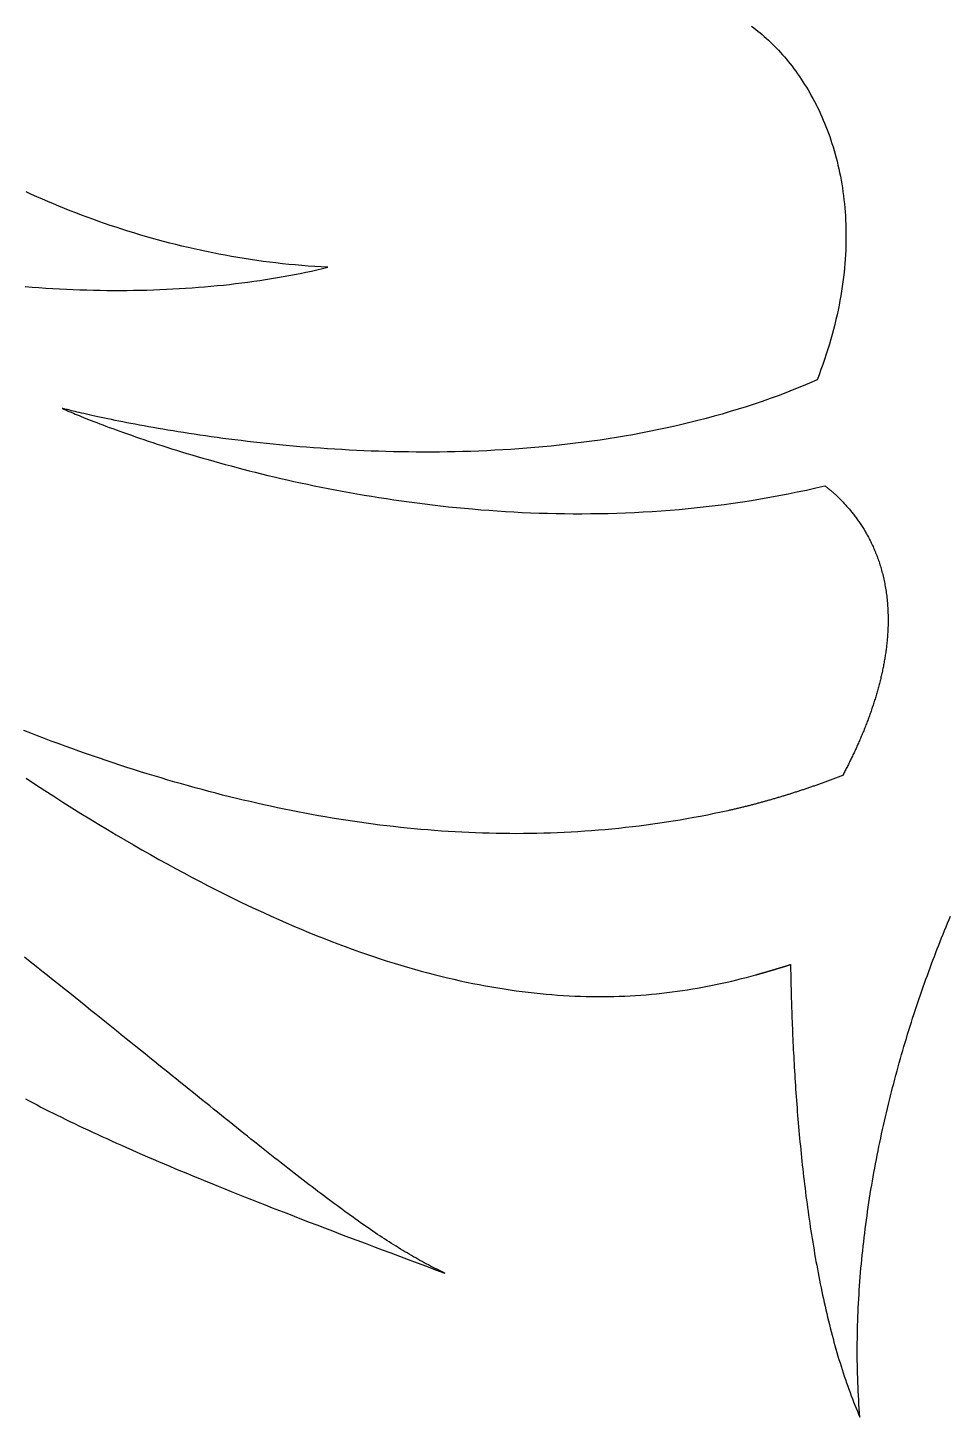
# Model space of a CAD drawing. Extents: x 5 to 105, y 2 to 136.
# Drawn here: x 73.09 to 79.41, y 69.69 to 79.2 of the extents above; entities that cross this region are included whole.
import ezdxf

# ---------------------------------------------------------------- set-up
doc = ezdxf.new("R2010")
doc.units = 0
doc.layers.get('0').update_dxf_attribs({"linetype": 'CONTINUOUS'})

msp = doc.modelspace()

# ---------------------------------------------------------------- linework, layer by layer
at = {"color": 7}
for points in [[(78.0503, 79.2123, 0), (78.0649, 79.2015, 0), (78.0794, 79.1904, 0), (78.0938, 79.179, 0), (78.1082, 79.1673, 0), (78.1226, 79.1553, 0), (78.1368, 79.1429, 0), (78.151, 79.1303, 0), (78.1652, 79.1173, 0), (78.1792, 79.104, 0), (78.1932, 79.0905, 0), (78.2071, 79.0766, 0), (78.2209, 79.0624, 0), (78.2346, 79.0479, 0), (78.2483, 79.0331, 0), (78.2618, 79.018, 0), (78.2751, 79.0026, 0), (78.2884, 78.987, 0), (78.3016, 78.971, 0), (78.3146, 78.9547, 0), (78.3275, 78.9382, 0), (78.3403, 78.9213, 0), (78.3529, 78.9042, 0), (78.3654, 78.8867, 0), (78.3777, 78.869, 0), (78.3899, 78.851, 0), (78.4019, 78.8327, 0), (78.4137, 78.8142, 0), (78.4254, 78.7953, 0), (78.4369, 78.7762, 0), (78.4482, 78.7568, 0), (78.4594, 78.7371, 0), (78.4703, 78.7172, 0), (78.4811, 78.6969, 0), (78.4916, 78.6764, 0), (78.502, 78.6556, 0), (78.5121, 78.6346, 0), (78.522, 78.6133, 0), (78.5317, 78.5917, 0), (78.5412, 78.5699, 0), (78.5505, 78.5478, 0), (78.5595, 78.5254, 0), (78.5683, 78.5027, 0), (78.5768, 78.4799, 0), (78.5851, 78.4567, 0), (78.5931, 78.4333, 0), (78.6009, 78.4096, 0), (78.6084, 78.3857, 0), (78.6156, 78.3615, 0), (78.6226, 78.3371, 0), (78.6293, 78.3124, 0), (78.6357, 78.2875, 0), (78.6418, 78.2623, 0), (78.6476, 78.2369, 0), (78.6531, 78.2113, 0), (78.6584, 78.1854, 0), (78.6633, 78.1592, 0), (78.6679, 78.1328, 0), (78.6721, 78.1062, 0), (78.6761, 78.0793, 0), (78.6797, 78.0522, 0), (78.683, 78.0249, 0), (78.686, 77.9973, 0), (78.6886, 77.9695, 0), (78.6908, 77.9415, 0), (78.6927, 77.9132, 0), (78.6943, 77.8848, 0), (78.6955, 77.856, 0), (78.6963, 77.8271, 0), (78.6967, 77.7979, 0), (78.6968, 77.7686, 0), (78.6965, 77.739, 0), (78.6958, 77.7091, 0), (78.6947, 77.6791, 0), (78.6932, 77.6488, 0), (78.6913, 77.6184, 0), (78.689, 77.5877, 0), (78.6863, 77.5568, 0), (78.6832, 77.5257, 0), (78.6796, 77.4943, 0), (78.6757, 77.4628, 0), (78.6712, 77.4311, 0), (78.6664, 77.3991, 0), (78.6611, 77.367, 0), (78.6554, 77.3346, 0), (78.6492, 77.3021, 0), (78.6425, 77.2693, 0), (78.6354, 77.2364, 0), (78.6279, 77.2032, 0), (78.6198, 77.1699, 0), (78.6113, 77.1364, 0), (78.6023, 77.1026, 0), (78.5928, 77.0687, 0), (78.5828, 77.0346, 0), (78.5723, 77.0003, 0), (78.5614, 76.9658, 0), (78.5499, 76.9312, 0), (78.5379, 76.8963, 0), (78.5254, 76.8613, 0), (78.5123, 76.826, 0), (78.4988, 76.7906, 0)], [(75.1489, 77.5619, 0), (75.1041, 77.5643, 0), (75.0593, 77.567, 0), (75.0147, 77.5702, 0), (74.9701, 77.5737, 0), (74.9257, 77.5776, 0), (74.8815, 77.5818, 0), (74.8373, 77.5865, 0), (74.7933, 77.5914, 0), (74.7494, 77.5968, 0), (74.7056, 77.6025, 0), (74.662, 77.6085, 0), (74.6185, 77.6149, 0), (74.5751, 77.6216, 0), (74.5319, 77.6287, 0), (74.4888, 77.6361, 0), (74.4459, 77.6438, 0), (74.4031, 77.6519, 0), (74.3604, 77.6603, 0), (74.3179, 77.669, 0), (74.2756, 77.678, 0), (74.2334, 77.6873, 0), (74.1913, 77.697, 0), (74.1494, 77.7069, 0), (74.1076, 77.7172, 0), (74.066, 77.7277, 0), (74.0246, 77.7386, 0), (73.9833, 77.7497, 0), (73.9422, 77.7611, 0), (73.9012, 77.7728, 0), (73.8605, 77.7848, 0), (73.8198, 77.7971, 0), (73.7794, 77.8096, 0), (73.7391, 77.8224, 0), (73.699, 77.8355, 0), (73.6591, 77.8488, 0), (73.6193, 77.8624, 0), (73.5797, 77.8762, 0), (73.5403, 77.8903, 0), (73.5011, 77.9046, 0), (73.4621, 77.9192, 0), (73.4232, 77.934, 0), (73.3846, 77.9491, 0), (73.3461, 77.9644, 0), (73.3078, 77.9799, 0), (73.2697, 77.9956, 0), (73.2318, 78.0116, 0), (73.1941, 78.0277, 0), (73.1566, 78.0441, 0), (73.1193, 78.0607, 0), (73.0821, 78.0775, 0)], [(73.0759, 77.4298, 0), (73.1232, 77.4261, 0), (73.1705, 77.4226, 0), (73.2176, 77.4194, 0), (73.2646, 77.4165, 0), (73.3116, 77.4139, 0), (73.3584, 77.4116, 0), (73.4051, 77.4095, 0), (73.4516, 77.4078, 0), (73.4981, 77.4063, 0), (73.5444, 77.4052, 0), (73.5905, 77.4043, 0), (73.6365, 77.4037, 0), (73.6824, 77.4034, 0), (73.7281, 77.4034, 0), (73.7736, 77.4036, 0), (73.819, 77.4042, 0), (73.8642, 77.405, 0), (73.9092, 77.4061, 0), (73.954, 77.4074, 0), (73.9987, 77.4091, 0), (74.0431, 77.411, 0), (74.0873, 77.4132, 0), (74.1314, 77.4156, 0), (74.1752, 77.4184, 0), (74.2188, 77.4214, 0), (74.2622, 77.4246, 0), (74.3053, 77.4282, 0), (74.3482, 77.432, 0), (74.3909, 77.436, 0), (74.4333, 77.4404, 0), (74.4755, 77.4449, 0), (74.5174, 77.4498, 0), (74.5591, 77.4549, 0), (74.6005, 77.4603, 0), (74.6416, 77.4659, 0), (74.6824, 77.4718, 0), (74.723, 77.4779, 0), (74.7633, 77.4843, 0), (74.8032, 77.4909, 0), (74.8429, 77.4978, 0), (74.8823, 77.505, 0), (74.9214, 77.5124, 0), (74.9601, 77.52, 0), (74.9985, 77.5279, 0), (75.0366, 77.536, 0), (75.0744, 77.5444, 0), (75.1118, 77.553, 0), (75.1489, 77.5619, 0)], [(78.4988, 76.7906, 0), (78.4458, 76.7677, 0), (78.3926, 76.7454, 0), (78.3391, 76.7238, 0), (78.2854, 76.7028, 0), (78.2315, 76.6825, 0), (78.1774, 76.6627, 0), (78.1231, 76.6436, 0), (78.0686, 76.6251, 0), (78.0139, 76.6072, 0), (77.9591, 76.5899, 0), (77.9041, 76.5731, 0), (77.849, 76.557, 0), (77.7937, 76.5414, 0), (77.7384, 76.5263, 0), (77.6829, 76.5119, 0), (77.6273, 76.4979, 0), (77.5716, 76.4846, 0), (77.5159, 76.4717, 0), (77.4601, 76.4594, 0), (77.4042, 76.4476, 0), (77.3483, 76.4362, 0), (77.2923, 76.4254, 0), (77.2364, 76.4151, 0), (77.1804, 76.4053, 0), (77.1244, 76.396, 0), (77.0684, 76.3871, 0), (77.0124, 76.3787, 0), (76.9565, 76.3708, 0), (76.9006, 76.3633, 0), (76.8447, 76.3562, 0), (76.7889, 76.3496, 0), (76.7332, 76.3434, 0), (76.6776, 76.3376, 0), (76.622, 76.3323, 0), (76.5666, 76.3273, 0), (76.5112, 76.3227, 0), (76.456, 76.3186, 0), (76.401, 76.3148, 0), (76.346, 76.3114, 0), (76.2913, 76.3083, 0), (76.2367, 76.3056, 0), (76.1822, 76.3033, 0), (76.128, 76.3013, 0), (76.0739, 76.2997, 0), (76.0201, 76.2983, 0), (75.9665, 76.2973, 0), (75.9131, 76.2966, 0), (75.86, 76.2963, 0), (75.8071, 76.2962, 0), (75.7545, 76.2964, 0), (75.7021, 76.2969, 0), (75.65, 76.2977, 0), (75.5983, 76.2987, 0), (75.5468, 76.3, 0), (75.4956, 76.3016, 0), (75.4448, 76.3034, 0), (75.3943, 76.3054, 0), (75.3442, 76.3077, 0), (75.2944, 76.3102, 0), (75.2449, 76.3129, 0), (75.1959, 76.3158, 0), (75.1472, 76.319, 0), (75.099, 76.3223, 0), (75.0511, 76.3258, 0), (75.0037, 76.3295, 0), (74.9567, 76.3333, 0), (74.9102, 76.3374, 0), (74.8641, 76.3415, 0), (74.8185, 76.3459, 0), (74.7733, 76.3503, 0), (74.7286, 76.355, 0), (74.6845, 76.3597, 0), (74.6408, 76.3645, 0), (74.5977, 76.3695, 0), (74.555, 76.3746, 0), (74.513, 76.3797, 0), (74.4714, 76.385, 0), (74.4304, 76.3903, 0), (74.39, 76.3957, 0), (74.3502, 76.4012, 0), (74.311, 76.4068, 0), (74.2723, 76.4123, 0), (74.2343, 76.418, 0), (74.1969, 76.4237, 0), (74.1602, 76.4294, 0), (74.1241, 76.4351, 0), (74.0886, 76.4408, 0), (74.0538, 76.4465, 0), (74.0197, 76.4523, 0), (73.9863, 76.458, 0), (73.9535, 76.4637, 0), (73.9215, 76.4694, 0), (73.8902, 76.4751, 0), (73.8596, 76.4807, 0), (73.8298, 76.4863, 0), (73.8007, 76.4918, 0), (73.7724, 76.4973, 0), (73.7448, 76.5027, 0), (73.718, 76.508, 0), (73.6921, 76.5132, 0), (73.6669, 76.5184, 0), (73.6425, 76.5234, 0), (73.619, 76.5284, 0), (73.5963, 76.5332, 0), (73.5744, 76.5379, 0), (73.5535, 76.5425, 0), (73.5333, 76.5469, 0), (73.5141, 76.5512, 0), (73.4957, 76.5554, 0), (73.4783, 76.5594, 0), (73.4617, 76.5632, 0), (73.4461, 76.5668, 0), (73.4314, 76.5703, 0), (73.4176, 76.5736, 0), (73.4048, 76.5767, 0), (73.393, 76.5795, 0), (73.3821, 76.5822, 0), (73.3722, 76.5847, 0), (73.3633, 76.5869, 0), (73.3555, 76.5889, 0), (73.3486, 76.5906, 0), (73.3428, 76.5921, 0), (73.338, 76.5934, 0), (73.3342, 76.5943, 0), (73.3315, 76.5951, 0), (73.3299, 76.5955, 0), (73.3294, 76.5956, 0)], [(73.3294, 76.5956, 0), (73.3298, 76.5954, 0), (73.3312, 76.5948, 0), (73.3336, 76.5937, 0), (73.3369, 76.5922, 0), (73.3411, 76.5904, 0), (73.3462, 76.5881, 0), (73.3522, 76.5855, 0), (73.3591, 76.5825, 0), (73.3669, 76.5791, 0), (73.3756, 76.5753, 0), (73.3852, 76.5712, 0), (73.3957, 76.5668, 0), (73.407, 76.5621, 0), (73.4191, 76.557, 0), (73.4322, 76.5516, 0), (73.446, 76.5459, 0), (73.4607, 76.5399, 0), (73.4762, 76.5336, 0), (73.4926, 76.5271, 0), (73.5097, 76.5202, 0), (73.5277, 76.5132, 0), (73.5465, 76.5058, 0), (73.566, 76.4982, 0), (73.5864, 76.4904, 0), (73.6075, 76.4824, 0), (73.6294, 76.4741, 0), (73.6521, 76.4657, 0), (73.6755, 76.457, 0), (73.6996, 76.4481, 0), (73.7245, 76.4391, 0), (73.7502, 76.4299, 0), (73.7766, 76.4205, 0), (73.8036, 76.411, 0), (73.8315, 76.4013, 0), (73.86, 76.3915, 0), (73.8892, 76.3815, 0), (73.9191, 76.3715, 0), (73.9497, 76.3613, 0), (73.981, 76.351, 0), (74.0129, 76.3406, 0), (74.0455, 76.3301, 0), (74.0788, 76.3196, 0), (74.1127, 76.309, 0), (74.1472, 76.2983, 0), (74.1824, 76.2876, 0), (74.2183, 76.2768, 0), (74.2547, 76.266, 0), (74.2918, 76.2552, 0), (74.3294, 76.2444, 0), (74.3677, 76.2335, 0), (74.4065, 76.2227, 0), (74.446, 76.2118, 0), (74.486, 76.201, 0), (74.5266, 76.1902, 0), (74.5678, 76.1795, 0), (74.6095, 76.1688, 0), (74.6517, 76.1581, 0), (74.6946, 76.1475, 0), (74.7379, 76.137, 0), (74.7818, 76.1265, 0), (74.8262, 76.1162, 0), (74.8711, 76.1059, 0), (74.9165, 76.0958, 0), (74.9624, 76.0857, 0), (75.0088, 76.0758, 0), (75.0557, 76.066, 0), (75.1031, 76.0564, 0), (75.1509, 76.0469, 0), (75.1993, 76.0376, 0), (75.248, 76.0284, 0), (75.2973, 76.0194, 0), (75.3469, 76.0106, 0), (75.397, 76.002, 0), (75.4475, 75.9936, 0), (75.4985, 75.9854, 0), (75.5499, 75.9774, 0), (75.6016, 75.9696, 0), (75.6538, 75.9621, 0), (75.7064, 75.9548, 0), (75.7593, 75.9478, 0), (75.8127, 75.941, 0), (75.8664, 75.9346, 0), (75.9204, 75.9284, 0), (75.9749, 75.9224, 0), (76.0296, 75.9168, 0), (76.0848, 75.9115, 0), (76.1402, 75.9065, 0), (76.196, 75.9018, 0), (76.2521, 75.8975, 0), (76.3085, 75.8935, 0), (76.3653, 75.8899, 0), (76.4223, 75.8866, 0), (76.4796, 75.8836, 0), (76.5372, 75.8811, 0), (76.5951, 75.8789, 0), (76.6533, 75.8772, 0), (76.7117, 75.8758, 0), (76.7704, 75.8749, 0), (76.8294, 75.8743, 0), (76.8885, 75.8742, 0), (76.948, 75.8746, 0), (77.0076, 75.8753, 0), (77.0675, 75.8766, 0), (77.1276, 75.8783, 0), (77.1878, 75.8804, 0), (77.2483, 75.8831, 0), (77.309, 75.8862, 0), (77.3699, 75.8899, 0), (77.431, 75.894, 0), (77.4922, 75.8987, 0), (77.5536, 75.9039, 0), (77.6151, 75.9096, 0), (77.6768, 75.9158, 0), (77.7387, 75.9227, 0), (77.8006, 75.93, 0), (77.8628, 75.938, 0), (77.925, 75.9465, 0), (77.9873, 75.9556, 0), (78.0498, 75.9653, 0), (78.1123, 75.9756, 0), (78.175, 75.9865, 0), (78.2377, 75.998, 0), (78.3005, 76.0102, 0), (78.3634, 76.023, 0), (78.4264, 76.0364, 0), (78.4894, 76.0505, 0), (78.5525, 76.0653, 0)], [(78.5525, 76.0653, 0), (78.5565, 76.0621, 0), (78.5607, 76.0589, 0), (78.5648, 76.0556, 0), (78.569, 76.0523, 0), (78.5732, 76.0489, 0), (78.5775, 76.0454, 0), (78.5818, 76.0418, 0), (78.5861, 76.0382, 0), (78.5905, 76.0345, 0), (78.5949, 76.0308, 0), (78.5993, 76.027, 0), (78.6037, 76.0231, 0), (78.6082, 76.0192, 0), (78.6127, 76.0152, 0), (78.6172, 76.0112, 0), (78.6217, 76.007, 0), (78.6263, 76.0028, 0), (78.6308, 75.9986, 0), (78.6354, 75.9943, 0), (78.64, 75.9899, 0), (78.6447, 75.9854, 0), (78.6493, 75.9809, 0), (78.6539, 75.9763, 0), (78.6586, 75.9717, 0), (78.6633, 75.967, 0), (78.668, 75.9622, 0), (78.6727, 75.9573, 0), (78.6774, 75.9524, 0), (78.6821, 75.9474, 0), (78.6868, 75.9423, 0), (78.6915, 75.9372, 0), (78.6963, 75.932, 0), (78.701, 75.9268, 0), (78.7057, 75.9214, 0), (78.7104, 75.916, 0), (78.7152, 75.9105, 0), (78.7199, 75.905, 0), (78.7246, 75.8994, 0), (78.7293, 75.8937, 0), (78.734, 75.888, 0), (78.7387, 75.8821, 0), (78.7434, 75.8762, 0), (78.7481, 75.8703, 0), (78.7527, 75.8642, 0), (78.7574, 75.8581, 0), (78.762, 75.852, 0), (78.7667, 75.8457, 0), (78.7713, 75.8394, 0), (78.7759, 75.833, 0), (78.7804, 75.8265, 0), (78.785, 75.82, 0), (78.7895, 75.8134, 0), (78.7941, 75.8067, 0), (78.7985, 75.7999, 0), (78.803, 75.7931, 0), (78.8075, 75.7862, 0), (78.8119, 75.7792, 0), (78.8163, 75.7722, 0), (78.8206, 75.765, 0), (78.8249, 75.7578, 0), (78.8292, 75.7506, 0), (78.8335, 75.7432, 0), (78.8377, 75.7358, 0), (78.8419, 75.7283, 0), (78.8461, 75.7207, 0), (78.8502, 75.7131, 0), (78.8543, 75.7053, 0), (78.8583, 75.6975, 0), (78.8623, 75.6896, 0), (78.8663, 75.6817, 0), (78.8702, 75.6736, 0), (78.8741, 75.6655, 0), (78.8779, 75.6573, 0), (78.8817, 75.6491, 0), (78.8854, 75.6407, 0), (78.8891, 75.6323, 0), (78.8927, 75.6238, 0), (78.8963, 75.6152, 0), (78.8999, 75.6066, 0), (78.9033, 75.5978, 0), (78.9068, 75.589, 0), (78.9101, 75.5801, 0), (78.9134, 75.5712, 0), (78.9167, 75.5621, 0), (78.9199, 75.553, 0), (78.923, 75.5438, 0), (78.9261, 75.5345, 0), (78.9291, 75.5251, 0), (78.932, 75.5156, 0), (78.9349, 75.5061, 0), (78.9377, 75.4965, 0), (78.9404, 75.4868, 0), (78.9431, 75.477, 0), (78.9457, 75.4672, 0), (78.9482, 75.4572, 0), (78.9506, 75.4472, 0), (78.953, 75.4371, 0), (78.9553, 75.4269, 0), (78.9576, 75.4166, 0), (78.9597, 75.4063, 0), (78.9618, 75.3958, 0), (78.9638, 75.3853, 0), (78.9657, 75.3747, 0), (78.9675, 75.364, 0), (78.9692, 75.3532, 0), (78.9709, 75.3424, 0), (78.9725, 75.3314, 0), (78.974, 75.3204, 0), (78.9754, 75.3093, 0), (78.9767, 75.2981, 0), (78.9779, 75.2868, 0), (78.979, 75.2755, 0), (78.98, 75.264, 0), (78.981, 75.2525, 0), (78.9818, 75.2409, 0), (78.9826, 75.2291, 0), (78.9832, 75.2173, 0), (78.9838, 75.2055, 0), (78.9842, 75.1935, 0), (78.9846, 75.1814, 0), (78.9848, 75.1693, 0), (78.985, 75.1571, 0), (78.985, 75.1447, 0), (78.9849, 75.1323, 0), (78.9847, 75.1198, 0), (78.9845, 75.1072, 0), (78.9841, 75.0946, 0)], [(78.9841, 75.0946, 0), (78.9837, 75.086, 0), (78.9834, 75.0774, 0), (78.9829, 75.0689, 0), (78.9825, 75.0603, 0), (78.9819, 75.0518, 0), (78.9814, 75.0432, 0), (78.9807, 75.0346, 0), (78.9801, 75.0261, 0), (78.9794, 75.0175, 0), (78.9786, 75.0089, 0), (78.9778, 75.0004, 0), (78.977, 74.9918, 0), (78.9761, 74.9833, 0), (78.9751, 74.9747, 0), (78.9742, 74.9662, 0), (78.9731, 74.9576, 0), (78.9721, 74.9491, 0), (78.9709, 74.9405, 0), (78.9698, 74.932, 0), (78.9686, 74.9235, 0), (78.9674, 74.9149, 0), (78.9661, 74.9064, 0), (78.9648, 74.8979, 0), (78.9634, 74.8894, 0), (78.962, 74.8809, 0), (78.9605, 74.8724, 0), (78.9591, 74.8639, 0), (78.9575, 74.8554, 0), (78.956, 74.8469, 0), (78.9544, 74.8384, 0), (78.9527, 74.8299, 0), (78.9511, 74.8215, 0), (78.9494, 74.813, 0), (78.9476, 74.8045, 0), (78.9458, 74.7961, 0), (78.944, 74.7876, 0), (78.9421, 74.7792, 0), (78.9402, 74.7708, 0), (78.9383, 74.7624, 0), (78.9363, 74.754, 0), (78.9343, 74.7456, 0), (78.9323, 74.7372, 0), (78.9302, 74.7288, 0), (78.9281, 74.7204, 0), (78.926, 74.7121, 0), (78.9238, 74.7037, 0), (78.9216, 74.6954, 0), (78.9194, 74.687, 0), (78.9172, 74.6787, 0), (78.9149, 74.6704, 0), (78.9125, 74.6621, 0), (78.9102, 74.6538, 0), (78.9078, 74.6455, 0), (78.9054, 74.6373, 0), (78.9029, 74.629, 0), (78.9005, 74.6208, 0), (78.898, 74.6125, 0), (78.8954, 74.6043, 0), (78.8929, 74.5961, 0), (78.8903, 74.5879, 0), (78.8877, 74.5797, 0), (78.885, 74.5716, 0), (78.8824, 74.5634, 0), (78.8797, 74.5553, 0), (78.877, 74.5472, 0), (78.8742, 74.5391, 0), (78.8715, 74.531, 0), (78.8687, 74.5229, 0), (78.8659, 74.5148, 0), (78.863, 74.5068, 0), (78.8602, 74.4988, 0), (78.8573, 74.4907, 0), (78.8544, 74.4827, 0), (78.8514, 74.4748, 0), (78.8485, 74.4668, 0), (78.8455, 74.4588, 0), (78.8425, 74.4509, 0), (78.8395, 74.443, 0), (78.8365, 74.4351, 0), (78.8334, 74.4272, 0), (78.8303, 74.4194, 0), (78.8272, 74.4115, 0), (78.8241, 74.4037, 0), (78.821, 74.3959, 0), (78.8178, 74.3881, 0), (78.8147, 74.3803, 0), (78.8115, 74.3726, 0), (78.8083, 74.3649, 0), (78.8051, 74.3572, 0), (78.8018, 74.3495, 0), (78.7986, 74.3418, 0), (78.7953, 74.3342, 0), (78.792, 74.3265, 0), (78.7887, 74.3189, 0), (78.7854, 74.3113, 0), (78.7821, 74.3038, 0), (78.7788, 74.2962, 0), (78.7754, 74.2887, 0), (78.772, 74.2812, 0), (78.7687, 74.2738, 0), (78.7653, 74.2663, 0), (78.7619, 74.2589, 0), (78.7585, 74.2515, 0), (78.755, 74.2441, 0), (78.7516, 74.2367, 0), (78.7481, 74.2294, 0), (78.7447, 74.2221, 0), (78.7412, 74.2148, 0), (78.7378, 74.2075, 0), (78.7343, 74.2003, 0), (78.7308, 74.1931, 0), (78.7273, 74.1859, 0), (78.7238, 74.1788, 0), (78.7203, 74.1716, 0), (78.7167, 74.1645, 0), (78.7132, 74.1574, 0), (78.7097, 74.1504, 0), (78.7061, 74.1434, 0), (78.7026, 74.1364, 0), (78.699, 74.1294, 0), (78.6955, 74.1224, 0), (78.6919, 74.1155, 0), (78.6883, 74.1086, 0), (78.6848, 74.1018, 0), (78.6812, 74.0949, 0), (78.6776, 74.0881, 0), (78.6741, 74.0814, 0)], [(77.8876, 73.8401, 0), (77.8409, 73.8299, 0), (77.7943, 73.8201, 0), (77.7477, 73.8106, 0), (77.701, 73.8015, 0), (77.6544, 73.7927, 0), (77.6077, 73.7843, 0), (77.5611, 73.7763, 0), (77.5144, 73.7685, 0), (77.4678, 73.7611, 0), (77.4211, 73.7541, 0), (77.3744, 73.7474, 0), (77.3278, 73.7411, 0), (77.2811, 73.735, 0), (77.2345, 73.7294, 0), (77.1878, 73.724, 0), (77.1411, 73.719, 0), (77.0944, 73.7143, 0), (77.0478, 73.71, 0), (77.0011, 73.7059, 0), (76.9544, 73.7023, 0), (76.9077, 73.6989, 0), (76.861, 73.6959, 0), (76.8143, 73.6931, 0), (76.7676, 73.6907, 0), (76.7209, 73.6887, 0), (76.6742, 73.6869, 0), (76.6275, 73.6855, 0), (76.5808, 73.6844, 0), (76.5341, 73.6835, 0), (76.4874, 73.683, 0), (76.4407, 73.6829, 0), (76.3939, 73.683, 0), (76.3472, 73.6834, 0), (76.3005, 73.6842, 0), (76.2537, 73.6852, 0), (76.207, 73.6866, 0), (76.1603, 73.6882, 0), (76.1135, 73.6902, 0), (76.0668, 73.6924, 0), (76.02, 73.695, 0), (75.9733, 73.6978, 0), (75.9265, 73.7009, 0), (75.8798, 73.7044, 0), (75.833, 73.7081, 0), (75.7863, 73.7121, 0), (75.7395, 73.7164, 0), (75.6927, 73.721, 0), (75.6459, 73.7259, 0), (75.5992, 73.731, 0), (75.5524, 73.7365, 0), (75.5056, 73.7422, 0), (75.4588, 73.7482, 0), (75.412, 73.7545, 0), (75.3652, 73.761, 0), (75.3184, 73.7678, 0), (75.2716, 73.7749, 0), (75.2248, 73.7823, 0), (75.178, 73.79, 0), (75.1312, 73.7979, 0), (75.0844, 73.806, 0), (75.0375, 73.8145, 0), (74.9907, 73.8232, 0), (74.9439, 73.8322, 0), (74.8971, 73.8414, 0), (74.8502, 73.8509, 0), (74.8034, 73.8606, 0), (74.7565, 73.8706, 0), (74.7097, 73.8809, 0), (74.6628, 73.8914, 0), (74.616, 73.9022, 0), (74.5691, 73.9132, 0), (74.5222, 73.9244, 0), (74.4754, 73.9359, 0), (74.4285, 73.9477, 0), (74.3816, 73.9597, 0), (74.3347, 73.9719, 0), (74.2879, 73.9844, 0), (74.241, 73.9971, 0), (74.1941, 74.0101, 0), (74.1472, 74.0233, 0), (74.1003, 74.0367, 0), (74.0534, 74.0504, 0), (74.0065, 74.0643, 0), (73.9595, 74.0784, 0), (73.9126, 74.0928, 0), (73.8657, 74.1073, 0), (73.8188, 74.1221, 0), (73.7718, 74.1372, 0), (73.7249, 74.1524, 0), (73.678, 74.1679, 0), (73.631, 74.1836, 0), (73.5841, 74.1995, 0), (73.5371, 74.2157, 0), (73.4902, 74.232, 0), (73.4432, 74.2486, 0), (73.3962, 74.2653, 0), (73.3493, 74.2823, 0), (73.3023, 74.2995, 0), (73.2553, 74.3169, 0), (73.2083, 74.3345, 0), (73.1613, 74.3523, 0), (73.1143, 74.3703, 0), (73.0673, 74.3885, 0)], [(73.0834, 74.0622, 0), (73.1468, 74.0204, 0), (73.2098, 73.9794, 0), (73.2724, 73.939, 0), (73.3346, 73.8994, 0), (73.3963, 73.8604, 0), (73.4576, 73.8221, 0), (73.5186, 73.7844, 0), (73.5791, 73.7474, 0), (73.6392, 73.7111, 0), (73.6989, 73.6755, 0), (73.7582, 73.6405, 0), (73.8171, 73.6062, 0), (73.8757, 73.5725, 0), (73.9338, 73.5394, 0), (73.9915, 73.507, 0), (74.0489, 73.4752, 0), (74.1059, 73.4441, 0), (74.1624, 73.4136, 0), (74.2187, 73.3837, 0), (74.2745, 73.3544, 0), (74.3299, 73.3257, 0), (74.385, 73.2977, 0), (74.4397, 73.2702, 0), (74.4941, 73.2433, 0), (74.5481, 73.2171, 0), (74.6017, 73.1914, 0), (74.655, 73.1663, 0), (74.7079, 73.1419, 0), (74.7604, 73.1179, 0), (74.8126, 73.0946, 0), (74.8645, 73.0718, 0), (74.916, 73.0496, 0), (74.9672, 73.028, 0), (75.018, 73.0069, 0), (75.0685, 72.9864, 0), (75.1186, 72.9664, 0), (75.1685, 72.947, 0), (75.218, 72.9281, 0), (75.2671, 72.9097, 0), (75.316, 72.8919, 0), (75.3645, 72.8746, 0), (75.4127, 72.8579, 0), (75.4605, 72.8416, 0), (75.5081, 72.8259, 0), (75.5554, 72.8107, 0), (75.6023, 72.796, 0), (75.6489, 72.7818, 0), (75.6953, 72.7681, 0), (75.7413, 72.7548, 0), (75.787, 72.7421, 0), (75.8324, 72.7299, 0), (75.8776, 72.7181, 0), (75.9224, 72.7069, 0), (75.967, 72.696, 0), (76.0112, 72.6857, 0), (76.0552, 72.6758, 0), (76.0989, 72.6664, 0), (76.1423, 72.6575, 0), (76.1855, 72.649, 0), (76.2284, 72.6409, 0), (76.271, 72.6333, 0), (76.3133, 72.6262, 0), (76.3553, 72.6194, 0), (76.3972, 72.6131, 0), (76.4387, 72.6073, 0), (76.48, 72.6018, 0), (76.521, 72.5968, 0), (76.5618, 72.5922, 0), (76.6023, 72.5879, 0), (76.6426, 72.5841, 0), (76.6826, 72.5807, 0), (76.7224, 72.5777, 0), (76.7619, 72.5751, 0), (76.8012, 72.5729, 0), (76.8403, 72.5711, 0), (76.8792, 72.5696, 0), (76.9178, 72.5685, 0), (76.9561, 72.5678, 0), (76.9943, 72.5675, 0), (77.0322, 72.5675, 0), (77.0699, 72.5679, 0), (77.1074, 72.5686, 0), (77.1447, 72.5697, 0), (77.1818, 72.5711, 0), (77.2187, 72.5729, 0), (77.2553, 72.575, 0), (77.2918, 72.5775, 0), (77.328, 72.5802, 0), (77.3641, 72.5833, 0), (77.3999, 72.5868, 0), (77.4356, 72.5905, 0), (77.471, 72.5946, 0), (77.5063, 72.5989, 0), (77.5414, 72.6036, 0), (77.5763, 72.6085, 0), (77.611, 72.6138, 0), (77.6456, 72.6193, 0), (77.6799, 72.6252, 0), (77.7141, 72.6313, 0), (77.7482, 72.6377, 0), (77.782, 72.6444, 0), (77.8157, 72.6513, 0), (77.8492, 72.6585, 0), (77.8826, 72.666, 0), (77.9158, 72.6737, 0), (77.9489, 72.6817, 0), (77.9818, 72.6899, 0), (78.0145, 72.6984, 0), (78.0471, 72.7071, 0), (78.0796, 72.7161, 0)], [(78.674, 74.0814, 0), (78.6679, 74.079, 0), (78.6618, 74.0766, 0), (78.6557, 74.0743, 0), (78.6496, 74.072, 0), (78.6435, 74.0696, 0), (78.6374, 74.0673, 0), (78.6313, 74.065, 0), (78.6252, 74.0627, 0), (78.6191, 74.0604, 0), (78.6129, 74.0581, 0), (78.6068, 74.0558, 0), (78.6007, 74.0535, 0), (78.5946, 74.0512, 0), (78.5885, 74.049, 0), (78.5823, 74.0467, 0), (78.5762, 74.0445, 0), (78.5701, 74.0422, 0), (78.564, 74.04, 0), (78.5578, 74.0377, 0), (78.5517, 74.0355, 0), (78.5456, 74.0333, 0), (78.5394, 74.0311, 0), (78.5333, 74.0289, 0), (78.5272, 74.0267, 0), (78.521, 74.0245, 0), (78.5149, 74.0223, 0), (78.5087, 74.0201, 0), (78.5026, 74.0179, 0), (78.4965, 74.0158, 0), (78.4903, 74.0136, 0), (78.4842, 74.0115, 0), (78.478, 74.0093, 0), (78.4719, 74.0072, 0), (78.4657, 74.005, 0), (78.4596, 74.0029, 0), (78.4534, 74.0008, 0), (78.4473, 73.9987, 0), (78.4411, 73.9966, 0), (78.4349, 73.9945, 0), (78.4288, 73.9924, 0), (78.4226, 73.9903, 0), (78.4165, 73.9883, 0), (78.4103, 73.9862, 0), (78.4041, 73.9841, 0), (78.398, 73.9821, 0), (78.3918, 73.98, 0), (78.3856, 73.978, 0), (78.3795, 73.976, 0), (78.3733, 73.974, 0), (78.3671, 73.9719, 0), (78.361, 73.9699, 0), (78.3548, 73.9679, 0), (78.3486, 73.966, 0), (78.3424, 73.964, 0), (78.3362, 73.962, 0), (78.3301, 73.96, 0), (78.3239, 73.9581, 0), (78.3177, 73.9561, 0), (78.3115, 73.9542, 0), (78.3053, 73.9522, 0), (78.2991, 73.9503, 0), (78.293, 73.9484, 0), (78.2868, 73.9464, 0), (78.2806, 73.9445, 0), (78.2744, 73.9426, 0), (78.2682, 73.9407, 0), (78.262, 73.9389, 0), (78.2558, 73.937, 0), (78.2496, 73.9351, 0), (78.2434, 73.9332, 0), (78.2372, 73.9314, 0), (78.231, 73.9295, 0), (78.2248, 73.9277, 0), (78.2186, 73.9259, 0), (78.2124, 73.924, 0), (78.2062, 73.9222, 0), (78.1999, 73.9204, 0), (78.1937, 73.9186, 0), (78.1875, 73.9168, 0), (78.1813, 73.915, 0), (78.1751, 73.9132, 0), (78.1689, 73.9115, 0), (78.1627, 73.9097, 0), (78.1564, 73.908, 0), (78.1502, 73.9062, 0), (78.144, 73.9045, 0), (78.1378, 73.9027, 0), (78.1315, 73.901, 0), (78.1253, 73.8993, 0), (78.1191, 73.8976, 0), (78.1128, 73.8959, 0), (78.1066, 73.8942, 0), (78.1004, 73.8925, 0), (78.0941, 73.8908, 0), (78.0879, 73.8892, 0), (78.0817, 73.8875, 0), (78.0754, 73.8859, 0), (78.0692, 73.8842, 0), (78.0629, 73.8826, 0), (78.0567, 73.881, 0), (78.0505, 73.8793, 0), (78.0442, 73.8777, 0), (78.038, 73.8761, 0), (78.0317, 73.8745, 0), (78.0255, 73.8729, 0), (78.0192, 73.8714, 0), (78.013, 73.8698, 0), (78.0067, 73.8682, 0), (78.0004, 73.8667, 0), (77.9942, 73.8651, 0), (77.9879, 73.8636, 0), (77.9817, 73.8621, 0), (77.9754, 73.8605, 0), (77.9691, 73.859, 0), (77.9629, 73.8575, 0), (77.9566, 73.856, 0), (77.9503, 73.8545, 0), (77.9441, 73.8531, 0), (77.9378, 73.8516, 0), (77.9315, 73.8501, 0), (77.9252, 73.8487, 0), (77.919, 73.8472, 0), (77.9127, 73.8458, 0), (77.9064, 73.8444, 0), (77.9001, 73.8429, 0), (77.8938, 73.8415, 0), (77.8876, 73.8401, 0)], [(78.7922, 69.6864, 0), (78.7899, 69.7161, 0), (78.7877, 69.7459, 0), (78.7857, 69.7757, 0), (78.7838, 69.8055, 0), (78.7821, 69.8354, 0), (78.7806, 69.8652, 0), (78.7792, 69.8951, 0), (78.778, 69.9251, 0), (78.777, 69.955, 0), (78.7761, 69.985, 0), (78.7753, 70.0149, 0), (78.7748, 70.0449, 0), (78.7743, 70.0749, 0), (78.7741, 70.105, 0), (78.774, 70.135, 0), (78.774, 70.1651, 0), (78.7742, 70.1951, 0), (78.7745, 70.2252, 0), (78.775, 70.2553, 0), (78.7756, 70.2854, 0), (78.7764, 70.3155, 0), (78.7773, 70.3456, 0), (78.7784, 70.3757, 0), (78.7796, 70.4058, 0), (78.781, 70.4359, 0), (78.7825, 70.466, 0), (78.7841, 70.4961, 0), (78.7859, 70.5262, 0), (78.7878, 70.5563, 0), (78.7899, 70.5864, 0), (78.7921, 70.6165, 0), (78.7944, 70.6466, 0), (78.7969, 70.6767, 0), (78.7994, 70.7068, 0), (78.8022, 70.7368, 0), (78.805, 70.7669, 0), (78.808, 70.7969, 0), (78.8112, 70.8269, 0), (78.8144, 70.8569, 0), (78.8178, 70.8869, 0), (78.8213, 70.9169, 0), (78.8249, 70.9468, 0), (78.8287, 70.9767, 0), (78.8326, 71.0066, 0), (78.8366, 71.0365, 0), (78.8407, 71.0664, 0), (78.8449, 71.0962, 0), (78.8493, 71.126, 0), (78.8538, 71.1558, 0), (78.8584, 71.1855, 0), (78.8631, 71.2152, 0), (78.8679, 71.2449, 0), (78.8729, 71.2745, 0), (78.8779, 71.3041, 0), (78.8831, 71.3337, 0), (78.8884, 71.3633, 0), (78.8938, 71.3928, 0), (78.8993, 71.4222, 0), (78.9049, 71.4516, 0), (78.9106, 71.481, 0), (78.9165, 71.5103, 0), (78.9224, 71.5396, 0), (78.9284, 71.5688, 0), (78.9346, 71.598, 0), (78.9408, 71.6272, 0), (78.9472, 71.6563, 0), (78.9536, 71.6853, 0), (78.9602, 71.7143, 0), (78.9668, 71.7432, 0), (78.9736, 71.7721, 0), (78.9804, 71.8009, 0), (78.9873, 71.8297, 0), (78.9944, 71.8584, 0), (79.0015, 71.8871, 0), (79.0087, 71.9157, 0), (79.016, 71.9442, 0), (79.0234, 71.9726, 0), (79.0309, 72.001, 0), (79.0385, 72.0294, 0), (79.0462, 72.0576, 0), (79.0539, 72.0858, 0), (79.0617, 72.1139, 0), (79.0697, 72.142, 0), (79.0777, 72.17, 0), (79.0858, 72.1979, 0), (79.0939, 72.2257, 0), (79.1022, 72.2535, 0), (79.1105, 72.2812, 0), (79.1189, 72.3088, 0), (79.1274, 72.3363, 0), (79.136, 72.3637, 0), (79.1446, 72.3911, 0), (79.1533, 72.4183, 0), (79.1621, 72.4455, 0), (79.171, 72.4726, 0), (79.1799, 72.4996, 0), (79.1889, 72.5266, 0), (79.198, 72.5534, 0), (79.2071, 72.5802, 0), (79.2163, 72.6068, 0), (79.2256, 72.6334, 0), (79.2349, 72.6598, 0), (79.2443, 72.6862, 0), (79.2538, 72.7125, 0), (79.2633, 72.7386, 0), (79.2729, 72.7647, 0), (79.2826, 72.7907, 0), (79.2923, 72.8165, 0), (79.302, 72.8423, 0), (79.3119, 72.868, 0), (79.3217, 72.8935, 0), (79.3317, 72.919, 0), (79.3417, 72.9443, 0), (79.3517, 72.9695, 0), (79.3618, 72.9946, 0), (79.372, 73.0196, 0), (79.3822, 73.0445, 0), (79.3924, 73.0693, 0), (79.4027, 73.094, 0), (79.4131, 73.1185, 0)], [(75.9508, 70.6731, 0), (75.9367, 70.6797, 0), (75.9226, 70.6864, 0), (75.9085, 70.6933, 0), (75.8943, 70.7002, 0), (75.8801, 70.7073, 0), (75.8659, 70.7145, 0), (75.8516, 70.7219, 0), (75.8373, 70.7293, 0), (75.8229, 70.7369, 0), (75.8085, 70.7446, 0), (75.7941, 70.7525, 0), (75.7795, 70.7604, 0), (75.765, 70.7685, 0), (75.7503, 70.7768, 0), (75.7357, 70.7852, 0), (75.7209, 70.7937, 0), (75.7061, 70.8023, 0), (75.6912, 70.8111, 0), (75.6762, 70.82, 0), (75.6612, 70.8291, 0), (75.646, 70.8383, 0), (75.6308, 70.8477, 0), (75.6155, 70.8572, 0), (75.6001, 70.8669, 0), (75.5846, 70.8767, 0), (75.5691, 70.8867, 0), (75.5534, 70.8968, 0), (75.5376, 70.907, 0), (75.5217, 70.9175, 0), (75.5057, 70.928, 0), (75.4896, 70.9388, 0), (75.4734, 70.9497, 0), (75.457, 70.9608, 0), (75.4405, 70.972, 0), (75.4239, 70.9834, 0), (75.4072, 70.9949, 0), (75.3904, 71.0067, 0), (75.3734, 71.0186, 0), (75.3563, 71.0306, 0), (75.339, 71.0429, 0), (75.3216, 71.0553, 0), (75.304, 71.0679, 0), (75.2863, 71.0807, 0), (75.2685, 71.0936, 0), (75.2505, 71.1067, 0), (75.2323, 71.12, 0), (75.214, 71.1335, 0), (75.1955, 71.1472, 0), (75.1768, 71.1611, 0), (75.158, 71.1751, 0), (75.139, 71.1893, 0), (75.1198, 71.2038, 0), (75.1004, 71.2184, 0), (75.0809, 71.2332, 0), (75.0611, 71.2482, 0), (75.0412, 71.2634, 0), (75.0211, 71.2788, 0), (75.0008, 71.2944, 0), (74.9803, 71.3102, 0), (74.9596, 71.3262, 0), (74.9386, 71.3424, 0), (74.9175, 71.3588, 0), (74.8962, 71.3754, 0), (74.8746, 71.3922, 0), (74.8528, 71.4092, 0), (74.8308, 71.4265, 0), (74.8086, 71.4439, 0), (74.7862, 71.4616, 0), (74.7635, 71.4795, 0), (74.7406, 71.4976, 0), (74.7174, 71.5159, 0), (74.6941, 71.5344, 0), (74.6704, 71.5532, 0), (74.6466, 71.5721, 0), (74.6224, 71.5914, 0), (74.5981, 71.6108, 0), (74.5734, 71.6304, 0), (74.5486, 71.6503, 0), (74.5234, 71.6704, 0), (74.498, 71.6908, 0), (74.4723, 71.7113, 0), (74.4464, 71.7322, 0), (74.4201, 71.7532, 0), (74.3936, 71.7745, 0), (74.3669, 71.796, 0), (74.3398, 71.8178, 0), (74.3125, 71.8398, 0), (74.2848, 71.862, 0), (74.2569, 71.8845, 0), (74.2287, 71.9073, 0), (74.2002, 71.9302, 0), (74.1713, 71.9535, 0), (74.1422, 71.977, 0), (74.1128, 72.0007, 0), (74.083, 72.0247, 0), (74.053, 72.0489, 0), (74.0226, 72.0734, 0), (73.9919, 72.0982, 0), (73.9609, 72.1232, 0), (73.9295, 72.1485, 0), (73.8979, 72.174, 0), (73.8658, 72.1998, 0), (73.8335, 72.2259, 0), (73.8008, 72.2523, 0), (73.7678, 72.2789, 0), (73.7344, 72.3057, 0), (73.7007, 72.3329, 0), (73.6667, 72.3603, 0), (73.6322, 72.388, 0), (73.5975, 72.416, 0), (73.5623, 72.4442, 0), (73.5268, 72.4727, 0), (73.4909, 72.5015, 0), (73.4547, 72.5306, 0), (73.4181, 72.56, 0), (73.3811, 72.5897, 0), (73.3437, 72.6196, 0), (73.306, 72.6498, 0), (73.2679, 72.6803, 0), (73.2293, 72.7111, 0), (73.1904, 72.7422, 0), (73.1511, 72.7736, 0), (73.1114, 72.8053, 0), (73.0713, 72.8373, 0)], [(78.0796, 72.7161, 0), (78.0814, 72.7166, 0), (78.0832, 72.7171, 0), (78.0851, 72.7176, 0), (78.0869, 72.7181, 0), (78.0887, 72.7187, 0), (78.0905, 72.7192, 0), (78.0924, 72.7197, 0), (78.0942, 72.7202, 0), (78.096, 72.7207, 0), (78.0979, 72.7212, 0), (78.0997, 72.7218, 0), (78.1015, 72.7223, 0), (78.1034, 72.7228, 0), (78.1052, 72.7233, 0), (78.107, 72.7238, 0), (78.1089, 72.7244, 0), (78.1107, 72.7249, 0), (78.1125, 72.7254, 0), (78.1144, 72.7259, 0), (78.1162, 72.7265, 0), (78.1181, 72.727, 0), (78.1199, 72.7275, 0), (78.1217, 72.7281, 0), (78.1236, 72.7286, 0), (78.1254, 72.7291, 0), (78.1273, 72.7296, 0), (78.1291, 72.7302, 0), (78.131, 72.7307, 0), (78.1328, 72.7312, 0), (78.1346, 72.7318, 0), (78.1365, 72.7323, 0), (78.1383, 72.7328, 0), (78.1402, 72.7334, 0), (78.142, 72.7339, 0), (78.1439, 72.7344, 0), (78.1457, 72.735, 0), (78.1476, 72.7355, 0), (78.1494, 72.736, 0), (78.1513, 72.7366, 0), (78.1532, 72.7371, 0), (78.155, 72.7377, 0), (78.1569, 72.7382, 0), (78.1587, 72.7387, 0), (78.1606, 72.7393, 0), (78.1624, 72.7398, 0), (78.1643, 72.7404, 0), (78.1662, 72.7409, 0), (78.168, 72.7415, 0), (78.1699, 72.742, 0), (78.1717, 72.7425, 0), (78.1736, 72.7431, 0), (78.1755, 72.7436, 0), (78.1773, 72.7442, 0), (78.1792, 72.7447, 0), (78.1811, 72.7453, 0), (78.1829, 72.7458, 0), (78.1848, 72.7464, 0), (78.1867, 72.7469, 0), (78.1885, 72.7475, 0), (78.1904, 72.748, 0), (78.1923, 72.7486, 0), (78.1941, 72.7491, 0), (78.196, 72.7497, 0), (78.1979, 72.7502, 0), (78.1997, 72.7508, 0), (78.2016, 72.7514, 0), (78.2035, 72.7519, 0), (78.2054, 72.7525, 0), (78.2072, 72.753, 0), (78.2091, 72.7536, 0), (78.211, 72.7541, 0), (78.2129, 72.7547, 0), (78.2147, 72.7553, 0), (78.2166, 72.7558, 0), (78.2185, 72.7564, 0), (78.2204, 72.757, 0), (78.2223, 72.7575, 0), (78.2241, 72.7581, 0), (78.226, 72.7586, 0), (78.2279, 72.7592, 0), (78.2298, 72.7598, 0), (78.2317, 72.7603, 0), (78.2336, 72.7609, 0), (78.2354, 72.7615, 0), (78.2373, 72.762, 0), (78.2392, 72.7626, 0), (78.2411, 72.7632, 0), (78.243, 72.7638, 0), (78.2449, 72.7643, 0), (78.2468, 72.7649, 0), (78.2486, 72.7655, 0), (78.2505, 72.766, 0), (78.2524, 72.7666, 0), (78.2543, 72.7672, 0), (78.2562, 72.7678, 0), (78.2581, 72.7683, 0), (78.26, 72.7689, 0), (78.2619, 72.7695, 0), (78.2638, 72.7701, 0), (78.2657, 72.7706, 0), (78.2676, 72.7712, 0), (78.2695, 72.7718, 0), (78.2714, 72.7724, 0), (78.2733, 72.773, 0), (78.2752, 72.7735, 0), (78.2771, 72.7741, 0), (78.279, 72.7747, 0), (78.2809, 72.7753, 0), (78.2828, 72.7759, 0), (78.2847, 72.7765, 0), (78.2866, 72.777, 0), (78.2885, 72.7776, 0), (78.2904, 72.7782, 0), (78.2923, 72.7788, 0), (78.2942, 72.7794, 0), (78.2961, 72.78, 0), (78.298, 72.7806, 0), (78.2999, 72.7812, 0), (78.3018, 72.7817, 0), (78.3037, 72.7823, 0), (78.3056, 72.7829, 0), (78.3075, 72.7835, 0), (78.3094, 72.7841, 0), (78.3113, 72.7847, 0), (78.3132, 72.7853, 0), (78.3152, 72.7859, 0), (78.3171, 72.7865, 0)], [(78.3171, 72.7865, 0), (78.3174, 72.7663, 0), (78.3177, 72.7459, 0), (78.3181, 72.7253, 0), (78.3185, 72.7045, 0), (78.319, 72.6836, 0), (78.3194, 72.6624, 0), (78.3199, 72.6411, 0), (78.3204, 72.6196, 0), (78.321, 72.5979, 0), (78.3216, 72.576, 0), (78.3222, 72.554, 0), (78.3229, 72.5318, 0), (78.3236, 72.5095, 0), (78.3243, 72.487, 0), (78.3251, 72.4643, 0), (78.3259, 72.4415, 0), (78.3267, 72.4186, 0), (78.3276, 72.3954, 0), (78.3285, 72.3722, 0), (78.3294, 72.3488, 0), (78.3304, 72.3253, 0), (78.3314, 72.3016, 0), (78.3325, 72.2778, 0), (78.3336, 72.2539, 0), (78.3348, 72.2298, 0), (78.336, 72.2057, 0), (78.3372, 72.1814, 0), (78.3385, 72.157, 0), (78.3398, 72.1325, 0), (78.3412, 72.1079, 0), (78.3426, 72.0831, 0), (78.3441, 72.0583, 0), (78.3456, 72.0334, 0), (78.3472, 72.0083, 0), (78.3488, 71.9832, 0), (78.3504, 71.958, 0), (78.3521, 71.9327, 0), (78.3539, 71.9073, 0), (78.3557, 71.8819, 0), (78.3576, 71.8563, 0), (78.3595, 71.8307, 0), (78.3615, 71.805, 0), (78.3635, 71.7792, 0), (78.3656, 71.7534, 0), (78.3677, 71.7275, 0), (78.3699, 71.7016, 0), (78.3721, 71.6756, 0), (78.3744, 71.6495, 0), (78.3768, 71.6234, 0), (78.3792, 71.5973, 0), (78.3817, 71.5711, 0), (78.3842, 71.5448, 0), (78.3868, 71.5185, 0), (78.3895, 71.4922, 0), (78.3922, 71.4659, 0), (78.395, 71.4395, 0), (78.3978, 71.4131, 0), (78.4007, 71.3867, 0), (78.4037, 71.3602, 0), (78.4067, 71.3338, 0), (78.4098, 71.3073, 0), (78.413, 71.2808, 0), (78.4163, 71.2544, 0), (78.4196, 71.2279, 0), (78.4229, 71.2014, 0), (78.4264, 71.1749, 0), (78.4299, 71.1484, 0), (78.4335, 71.1219, 0), (78.4371, 71.0955, 0), (78.4408, 71.069, 0), (78.4446, 71.0426, 0), (78.4485, 71.0162, 0), (78.4524, 70.9898, 0), (78.4565, 70.9634, 0), (78.4605, 70.9371, 0), (78.4647, 70.9108, 0), (78.4689, 70.8845, 0), (78.4733, 70.8583, 0), (78.4777, 70.8321, 0), (78.4821, 70.806, 0), (78.4867, 70.7799, 0), (78.4913, 70.7539, 0), (78.496, 70.7279, 0), (78.5008, 70.702, 0), (78.5057, 70.6761, 0), (78.5106, 70.6504, 0), (78.5157, 70.6246, 0), (78.5208, 70.599, 0), (78.526, 70.5734, 0), (78.5313, 70.5479, 0), (78.5367, 70.5225, 0), (78.5421, 70.4971, 0), (78.5477, 70.4719, 0), (78.5533, 70.4467, 0), (78.559, 70.4216, 0), (78.5648, 70.3966, 0), (78.5707, 70.3718, 0), (78.5767, 70.347, 0), (78.5828, 70.3223, 0), (78.5889, 70.2977, 0), (78.5952, 70.2733, 0), (78.6015, 70.2489, 0), (78.608, 70.2247, 0), (78.6145, 70.2006, 0), (78.6212, 70.1766, 0), (78.6279, 70.1528, 0), (78.6347, 70.129, 0), (78.6416, 70.1054, 0), (78.6486, 70.082, 0), (78.6558, 70.0587, 0), (78.663, 70.0355, 0), (78.6703, 70.0125, 0), (78.6777, 69.9896, 0), (78.6852, 69.9668, 0), (78.6928, 69.9442, 0), (78.7005, 69.9218, 0), (78.7083, 69.8996, 0), (78.7162, 69.8775, 0), (78.7243, 69.8555, 0), (78.7324, 69.8338, 0), (78.7406, 69.8122, 0), (78.7489, 69.7908, 0), (78.7574, 69.7695, 0), (78.7659, 69.7485, 0), (78.7746, 69.7276, 0), (78.7833, 69.7069, 0), (78.7922, 69.6864, 0)], [(73.0784, 71.8663, 0), (73.1044, 71.8525, 0), (73.1307, 71.8387, 0), (73.1574, 71.8249, 0), (73.1843, 71.8109, 0), (73.2117, 71.797, 0), (73.2393, 71.783, 0), (73.2674, 71.7689, 0), (73.2958, 71.7547, 0), (73.3245, 71.7405, 0), (73.3537, 71.7263, 0), (73.3832, 71.7119, 0), (73.4132, 71.6975, 0), (73.4435, 71.683, 0), (73.4743, 71.6684, 0), (73.5055, 71.6538, 0), (73.5371, 71.639, 0), (73.5691, 71.6242, 0), (73.6016, 71.6093, 0), (73.6345, 71.5942, 0), (73.6679, 71.5791, 0), (73.7017, 71.5639, 0), (73.736, 71.5485, 0), (73.7708, 71.5331, 0), (73.8061, 71.5175, 0), (73.8419, 71.5019, 0), (73.8781, 71.4861, 0), (73.9149, 71.4702, 0), (73.9522, 71.4541, 0), (73.99, 71.4379, 0), (74.0283, 71.4216, 0), (74.0672, 71.4052, 0), (74.1066, 71.3886, 0), (74.1466, 71.3719, 0), (74.1871, 71.3551, 0), (74.2282, 71.3381, 0), (74.2699, 71.3209, 0), (74.3122, 71.3036, 0), (74.355, 71.2861, 0), (74.3985, 71.2685, 0), (74.4425, 71.2507, 0), (74.4872, 71.2327, 0), (74.5324, 71.2146, 0), (74.5783, 71.1963, 0), (74.6249, 71.1778, 0), (74.672, 71.1592, 0), (74.7198, 71.1403, 0), (74.7683, 71.1213, 0), (74.8175, 71.1021, 0), (74.8673, 71.0827, 0), (74.9178, 71.0631, 0), (74.9689, 71.0432, 0), (75.0208, 71.0232, 0), (75.0734, 71.003, 0), (75.1266, 70.9826, 0), (75.1806, 70.962, 0), (75.2353, 70.9411, 0), (75.2908, 70.9201, 0), (75.3469, 70.8988, 0), (75.4039, 70.8773, 0), (75.4615, 70.8555, 0), (75.52, 70.8336, 0), (75.5791, 70.8114, 0), (75.6391, 70.7889, 0), (75.6999, 70.7662, 0), (75.7614, 70.7433, 0), (75.8237, 70.7202, 0), (75.8869, 70.6967, 0), (75.9508, 70.6731, 0)]]:
    msp.add_polyline3d(points, dxfattribs=at)

doc.saveas('drawing.dxf')
